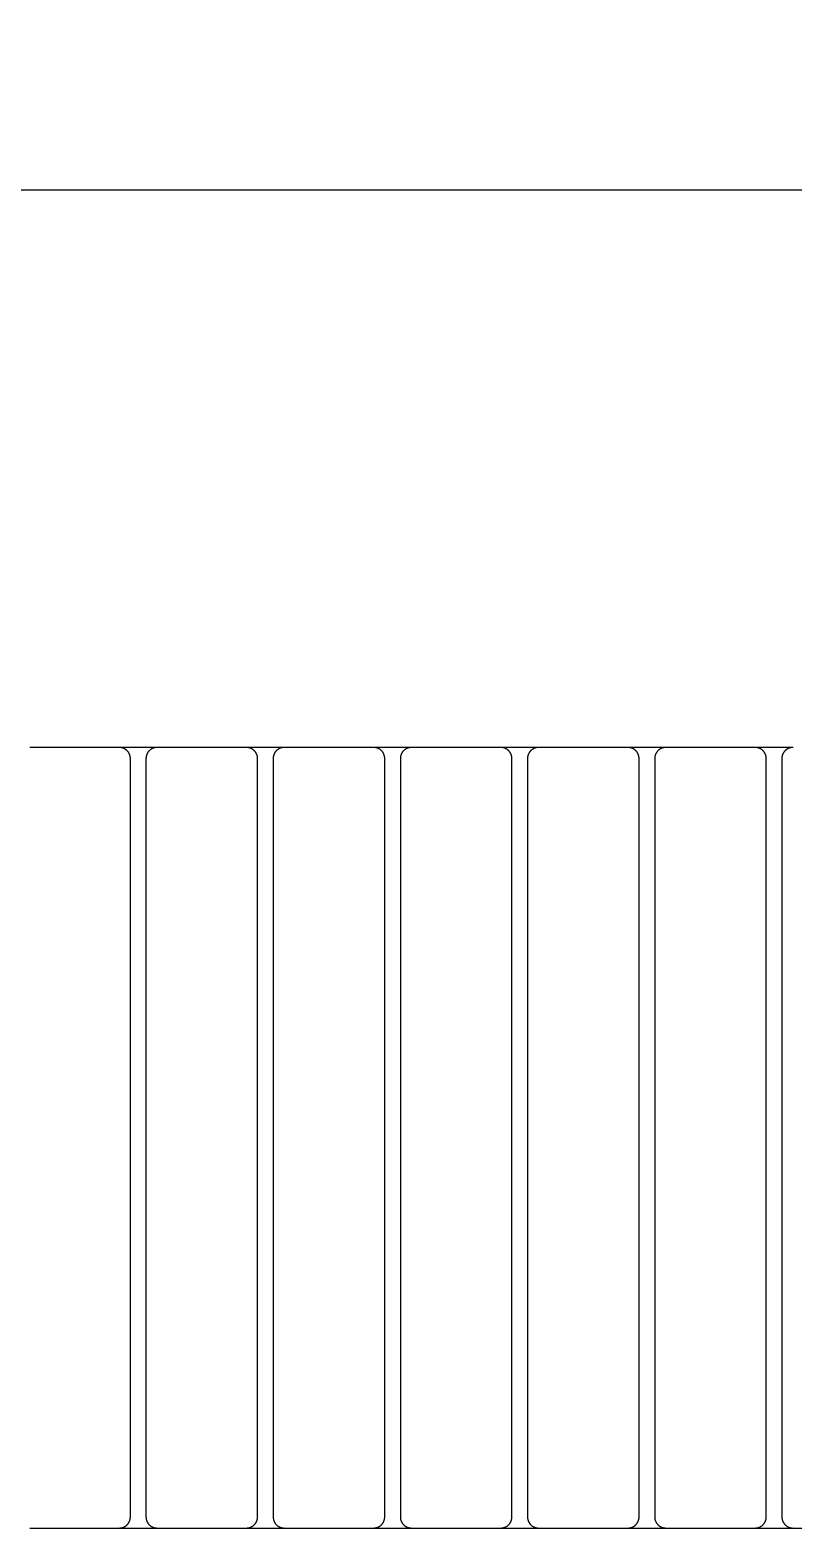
# Model space of a CAD drawing. Header units: millimetres. Extents: x -58335 to 291665, y -66693 to 213307.
# Drawn here: x 155687 to 156029, y -15502 to -14830 of the extents above; entities that cross this region are included whole.
import ezdxf

# ---------------------------------------------------------------- set-up
doc = ezdxf.new("R2010")
doc.units = ezdxf.units.MM
doc.header["$LTSCALE"] = 1000
for name, color, linetype in [('X-SITE$0$-MY-녹지', 254, 'Continuous'), ('X-SITE$0$-MY-보조선', 253, 'Continuous'), ('X-SITE$0$-MY-시설선', 254, 'Continuous'), ('X-SITE$0$-MY-시설선 wood', 254, 'Continuous'), ('X-SITE$0$-MY-포장Hatch', 254, 'Continuous')]:
    doc.layers.add(name, color=color, linetype=linetype)
pattern_1 = [(0, (-29382.5, 14650.24), (317.5, 317.5), [158.75, -476.25]), (90, (-29303.13, 14570.87), (-317.5, 317.5), [158.75, -476.25])]
pattern_2 = [(0, (-13126707.96, 453992), (0, 609.6), []), (90, (-13126707.96, 453992), (-609.6, 609.6), [609.6, -609.6])]

# ---------------------------------------------------------------- blocks, each defined once
blk = doc.blocks.new('X-SITE$0$GPSP-100')
at = {"layer": 'X-SITE$0$-MY-시설선'}
for points in [[(-2667.22, 0), (-2683.78, 0)], [(-2610.22, 0), (-2626.78, 0)], [(-2553.22, 0), (-2569.78, 0)], [(-2496.22, 0), (-2512.78, 0)], [(-2439.22, 0), (-2455.78, 0)], [(-2382.22, 0), (-2398.78, 0)], [(-2683.78, -350), (-2667.22, -350)], [(-2626.78, -350), (-2610.22, -350)], [(-2569.78, -350), (-2553.22, -350)], [(-2512.78, -350), (-2496.22, -350)], [(-2455.78, -350), (-2439.22, -350)], [(-2398.78, -350), (-2382.22, -350)]]:
    blk.add_lwpolyline(points, dxfattribs=at)
at = {"layer": 'X-SITE$0$-MY-시설선 wood'}
for points in [[(-2684, 0), (-2724, 0)], [(-2679, -5), (-2679, -4.89), (-2679, -4.78), (-2679.01, -4.66), (-2679.02, -4.55), (-2679.03, -4.44), (-2679.05, -4.32), (-2679.06, -4.21), (-2679.08, -4.09), (-2679.11, -3.97), (-2679.13, -3.86), (-2679.16, -3.74), (-2679.19, -3.62), (-2679.23, -3.51), (-2679.27, -3.39), (-2679.31, -3.28), (-2679.35, -3.16), (-2679.4, -3.04), (-2679.45, -2.93), (-2679.5, -2.82), (-2679.56, -2.7), (-2679.62, -2.59), (-2679.68, -2.48), (-2679.75, -2.37), (-2679.82, -2.26), (-2679.89, -2.16), (-2679.96, -2.05), (-2680.04, -1.95), (-2680.12, -1.85), (-2680.2, -1.75), (-2680.29, -1.65), (-2680.37, -1.56), (-2680.46, -1.46), (-2680.56, -1.37), (-2680.65, -1.29), (-2680.75, -1.2), (-2680.85, -1.12), (-2680.95, -1.04), (-2681.05, -0.96), (-2681.16, -0.89), (-2681.26, -0.82), (-2681.37, -0.75), (-2681.48, -0.68), (-2681.59, -0.62), (-2681.7, -0.56), (-2681.82, -0.5), (-2681.93, -0.45), (-2682.04, -0.4), (-2682.16, -0.35), (-2682.28, -0.31), (-2682.39, -0.27), (-2682.51, -0.23), (-2682.62, -0.19), (-2682.74, -0.16), (-2682.86, -0.13), (-2682.97, -0.11), (-2683.09, -0.08), (-2683.21, -0.06), (-2683.32, -0.05), (-2683.44, -0.03), (-2683.55, -0.02), (-2683.66, -0.01), (-2683.78, 0), (-2683.89, 0), (-2684, 0)], [(-2667, 0), (-2667.11, 0), (-2667.22, 0), (-2667.34, -0.01), (-2667.45, -0.02), (-2667.56, -0.03), (-2667.68, -0.05), (-2667.79, -0.06), (-2667.91, -0.08), (-2668.03, -0.11), (-2668.14, -0.13), (-2668.26, -0.16), (-2668.38, -0.19), (-2668.49, -0.23), (-2668.61, -0.27), (-2668.72, -0.31), (-2668.84, -0.35), (-2668.96, -0.4), (-2669.07, -0.45), (-2669.18, -0.5), (-2669.3, -0.56), (-2669.41, -0.62), (-2669.52, -0.68), (-2669.63, -0.75), (-2669.74, -0.82), (-2669.84, -0.89), (-2669.95, -0.96), (-2670.05, -1.04), (-2670.15, -1.12), (-2670.25, -1.2), (-2670.35, -1.29), (-2670.44, -1.37), (-2670.54, -1.46), (-2670.63, -1.56), (-2670.71, -1.65), (-2670.8, -1.75), (-2670.88, -1.85), (-2670.96, -1.95), (-2671.04, -2.05), (-2671.11, -2.16), (-2671.18, -2.26), (-2671.25, -2.37), (-2671.32, -2.48), (-2671.38, -2.59), (-2671.44, -2.7), (-2671.5, -2.82), (-2671.55, -2.93), (-2671.6, -3.04), (-2671.65, -3.16), (-2671.69, -3.28), (-2671.73, -3.39), (-2671.77, -3.51), (-2671.81, -3.62), (-2671.84, -3.74), (-2671.87, -3.86), (-2671.89, -3.97), (-2671.92, -4.09), (-2671.94, -4.21), (-2671.95, -4.32), (-2671.97, -4.44), (-2671.98, -4.55), (-2671.99, -4.66), (-2672, -4.78), (-2672, -4.89), (-2672, -5)], [(-2627, 0), (-2667, 0)], [(-2622, -5), (-2622, -4.89), (-2622, -4.78), (-2622.01, -4.66), (-2622.02, -4.55), (-2622.03, -4.44), (-2622.05, -4.32), (-2622.06, -4.21), (-2622.08, -4.09), (-2622.11, -3.97), (-2622.13, -3.86), (-2622.16, -3.74), (-2622.19, -3.62), (-2622.23, -3.51), (-2622.27, -3.39), (-2622.31, -3.28), (-2622.35, -3.16), (-2622.4, -3.04), (-2622.45, -2.93), (-2622.5, -2.82), (-2622.56, -2.7), (-2622.62, -2.59), (-2622.68, -2.48), (-2622.75, -2.37), (-2622.82, -2.26), (-2622.89, -2.16), (-2622.96, -2.05), (-2623.04, -1.95), (-2623.12, -1.85), (-2623.2, -1.75), (-2623.29, -1.65), (-2623.37, -1.56), (-2623.46, -1.46), (-2623.56, -1.37), (-2623.65, -1.29), (-2623.75, -1.2), (-2623.85, -1.12), (-2623.95, -1.04), (-2624.05, -0.96), (-2624.16, -0.89), (-2624.26, -0.82), (-2624.37, -0.75), (-2624.48, -0.68), (-2624.59, -0.62), (-2624.7, -0.56), (-2624.82, -0.5), (-2624.93, -0.45), (-2625.04, -0.4), (-2625.16, -0.35), (-2625.28, -0.31), (-2625.39, -0.27), (-2625.51, -0.23), (-2625.62, -0.19), (-2625.74, -0.16), (-2625.86, -0.13), (-2625.97, -0.11), (-2626.09, -0.08), (-2626.21, -0.06), (-2626.32, -0.05), (-2626.44, -0.03), (-2626.55, -0.02), (-2626.66, -0.01), (-2626.78, 0), (-2626.89, 0), (-2627, 0)], [(-2610, 0), (-2610.11, 0), (-2610.22, 0), (-2610.34, -0.01), (-2610.45, -0.02), (-2610.56, -0.03), (-2610.68, -0.05), (-2610.79, -0.06), (-2610.91, -0.08), (-2611.03, -0.11), (-2611.14, -0.13), (-2611.26, -0.16), (-2611.38, -0.19), (-2611.49, -0.23), (-2611.61, -0.27), (-2611.72, -0.31), (-2611.84, -0.35), (-2611.96, -0.4), (-2612.07, -0.45), (-2612.18, -0.5), (-2612.3, -0.56), (-2612.41, -0.62), (-2612.52, -0.68), (-2612.63, -0.75), (-2612.74, -0.82), (-2612.84, -0.89), (-2612.95, -0.96), (-2613.05, -1.04), (-2613.15, -1.12), (-2613.25, -1.2), (-2613.35, -1.29), (-2613.44, -1.37), (-2613.54, -1.46), (-2613.63, -1.56), (-2613.71, -1.65), (-2613.8, -1.75), (-2613.88, -1.85), (-2613.96, -1.95), (-2614.04, -2.05), (-2614.11, -2.16), (-2614.18, -2.26), (-2614.25, -2.37), (-2614.32, -2.48), (-2614.38, -2.59), (-2614.44, -2.7), (-2614.5, -2.82), (-2614.55, -2.93), (-2614.6, -3.04), (-2614.65, -3.16), (-2614.69, -3.28), (-2614.73, -3.39), (-2614.77, -3.51), (-2614.81, -3.62), (-2614.84, -3.74), (-2614.87, -3.86), (-2614.89, -3.97), (-2614.92, -4.09), (-2614.94, -4.21), (-2614.95, -4.32), (-2614.97, -4.44), (-2614.98, -4.55), (-2614.99, -4.66), (-2615, -4.78), (-2615, -4.89), (-2615, -5)], [(-2570, 0), (-2610, 0)], [(-2565, -5), (-2565, -4.89), (-2565, -4.78), (-2565.01, -4.66), (-2565.02, -4.55), (-2565.03, -4.44), (-2565.05, -4.32), (-2565.06, -4.21), (-2565.08, -4.09), (-2565.11, -3.97), (-2565.13, -3.86), (-2565.16, -3.74), (-2565.19, -3.62), (-2565.23, -3.51), (-2565.27, -3.39), (-2565.31, -3.28), (-2565.35, -3.16), (-2565.4, -3.04), (-2565.45, -2.93), (-2565.5, -2.82), (-2565.56, -2.7), (-2565.62, -2.59), (-2565.68, -2.48), (-2565.75, -2.37), (-2565.82, -2.26), (-2565.89, -2.16), (-2565.96, -2.05), (-2566.04, -1.95), (-2566.12, -1.85), (-2566.2, -1.75), (-2566.29, -1.65), (-2566.37, -1.56), (-2566.46, -1.46), (-2566.56, -1.37), (-2566.65, -1.29), (-2566.75, -1.2), (-2566.85, -1.12), (-2566.95, -1.04), (-2567.05, -0.96), (-2567.16, -0.89), (-2567.26, -0.82), (-2567.37, -0.75), (-2567.48, -0.68), (-2567.59, -0.62), (-2567.7, -0.56), (-2567.82, -0.5), (-2567.93, -0.45), (-2568.04, -0.4), (-2568.16, -0.35), (-2568.28, -0.31), (-2568.39, -0.27), (-2568.51, -0.23), (-2568.62, -0.19), (-2568.74, -0.16), (-2568.86, -0.13), (-2568.97, -0.11), (-2569.09, -0.08), (-2569.21, -0.06), (-2569.32, -0.05), (-2569.44, -0.03), (-2569.55, -0.02), (-2569.66, -0.01), (-2569.78, 0), (-2569.89, 0), (-2570, 0)], [(-2553, 0), (-2553.11, 0), (-2553.22, 0), (-2553.34, -0.01), (-2553.45, -0.02), (-2553.56, -0.03), (-2553.68, -0.05), (-2553.79, -0.06), (-2553.91, -0.08), (-2554.03, -0.11), (-2554.14, -0.13), (-2554.26, -0.16), (-2554.38, -0.19), (-2554.49, -0.23), (-2554.61, -0.27), (-2554.72, -0.31), (-2554.84, -0.35), (-2554.96, -0.4), (-2555.07, -0.45), (-2555.18, -0.5), (-2555.3, -0.56), (-2555.41, -0.62), (-2555.52, -0.68), (-2555.63, -0.75), (-2555.74, -0.82), (-2555.84, -0.89), (-2555.95, -0.96), (-2556.05, -1.04), (-2556.15, -1.12), (-2556.25, -1.2), (-2556.35, -1.29), (-2556.44, -1.37), (-2556.54, -1.46), (-2556.63, -1.56), (-2556.71, -1.65), (-2556.8, -1.75), (-2556.88, -1.85), (-2556.96, -1.95), (-2557.04, -2.05), (-2557.11, -2.16), (-2557.18, -2.26), (-2557.25, -2.37), (-2557.32, -2.48), (-2557.38, -2.59), (-2557.44, -2.7), (-2557.5, -2.82), (-2557.55, -2.93), (-2557.6, -3.04), (-2557.65, -3.16), (-2557.69, -3.28), (-2557.73, -3.39), (-2557.77, -3.51), (-2557.81, -3.62), (-2557.84, -3.74), (-2557.87, -3.86), (-2557.89, -3.97), (-2557.92, -4.09), (-2557.94, -4.21), (-2557.95, -4.32), (-2557.97, -4.44), (-2557.98, -4.55), (-2557.99, -4.66), (-2558, -4.78), (-2558, -4.89), (-2558, -5)], [(-2513, 0), (-2553, 0)], [(-2508, -5), (-2508, -4.89), (-2508, -4.78), (-2508.01, -4.66), (-2508.02, -4.55), (-2508.03, -4.44), (-2508.05, -4.32), (-2508.06, -4.21), (-2508.08, -4.09), (-2508.11, -3.97), (-2508.13, -3.86), (-2508.16, -3.74), (-2508.19, -3.62), (-2508.23, -3.51), (-2508.27, -3.39), (-2508.31, -3.28), (-2508.35, -3.16), (-2508.4, -3.04), (-2508.45, -2.93), (-2508.5, -2.82), (-2508.56, -2.7), (-2508.62, -2.59), (-2508.68, -2.48), (-2508.75, -2.37), (-2508.82, -2.26), (-2508.89, -2.16), (-2508.96, -2.05), (-2509.04, -1.95), (-2509.12, -1.85), (-2509.2, -1.75), (-2509.29, -1.65), (-2509.37, -1.56), (-2509.46, -1.46), (-2509.56, -1.37), (-2509.65, -1.29), (-2509.75, -1.2), (-2509.85, -1.12), (-2509.95, -1.04), (-2510.05, -0.96), (-2510.16, -0.89), (-2510.26, -0.82), (-2510.37, -0.75), (-2510.48, -0.68), (-2510.59, -0.62), (-2510.7, -0.56), (-2510.82, -0.5), (-2510.93, -0.45), (-2511.04, -0.4), (-2511.16, -0.35), (-2511.28, -0.31), (-2511.39, -0.27), (-2511.51, -0.23), (-2511.62, -0.19), (-2511.74, -0.16), (-2511.86, -0.13), (-2511.97, -0.11), (-2512.09, -0.08), (-2512.21, -0.06), (-2512.32, -0.05), (-2512.44, -0.03), (-2512.55, -0.02), (-2512.66, -0.01), (-2512.78, 0), (-2512.89, 0), (-2513, 0)], [(-2496, 0), (-2496.11, 0), (-2496.22, 0), (-2496.34, -0.01), (-2496.45, -0.02), (-2496.56, -0.03), (-2496.68, -0.05), (-2496.79, -0.06), (-2496.91, -0.08), (-2497.03, -0.11), (-2497.14, -0.13), (-2497.26, -0.16), (-2497.38, -0.19), (-2497.49, -0.23), (-2497.61, -0.27), (-2497.72, -0.31), (-2497.84, -0.35), (-2497.96, -0.4), (-2498.07, -0.45), (-2498.18, -0.5), (-2498.3, -0.56), (-2498.41, -0.62), (-2498.52, -0.68), (-2498.63, -0.75), (-2498.74, -0.82), (-2498.84, -0.89), (-2498.95, -0.96), (-2499.05, -1.04), (-2499.15, -1.12), (-2499.25, -1.2), (-2499.35, -1.29), (-2499.44, -1.37), (-2499.54, -1.46), (-2499.63, -1.56), (-2499.71, -1.65), (-2499.8, -1.75), (-2499.88, -1.85), (-2499.96, -1.95), (-2500.04, -2.05), (-2500.11, -2.16), (-2500.18, -2.26), (-2500.25, -2.37), (-2500.32, -2.48), (-2500.38, -2.59), (-2500.44, -2.7), (-2500.5, -2.82), (-2500.55, -2.93), (-2500.6, -3.04), (-2500.65, -3.16), (-2500.69, -3.28), (-2500.73, -3.39), (-2500.77, -3.51), (-2500.81, -3.62), (-2500.84, -3.74), (-2500.87, -3.86), (-2500.89, -3.97), (-2500.92, -4.09), (-2500.94, -4.21), (-2500.95, -4.32), (-2500.97, -4.44), (-2500.98, -4.55), (-2500.99, -4.66), (-2501, -4.78), (-2501, -4.89), (-2501, -5)], [(-2456, 0), (-2496, 0)], [(-2451, -5), (-2451, -4.89), (-2451, -4.78), (-2451.01, -4.66), (-2451.02, -4.55), (-2451.03, -4.44), (-2451.05, -4.32), (-2451.06, -4.21), (-2451.08, -4.09), (-2451.11, -3.97), (-2451.13, -3.86), (-2451.16, -3.74), (-2451.19, -3.62), (-2451.23, -3.51), (-2451.27, -3.39), (-2451.31, -3.28), (-2451.35, -3.16), (-2451.4, -3.04), (-2451.45, -2.93), (-2451.5, -2.82), (-2451.56, -2.7), (-2451.62, -2.59), (-2451.68, -2.48), (-2451.75, -2.37), (-2451.82, -2.26), (-2451.89, -2.16), (-2451.96, -2.05), (-2452.04, -1.95), (-2452.12, -1.85), (-2452.2, -1.75), (-2452.29, -1.65), (-2452.37, -1.56), (-2452.46, -1.46), (-2452.56, -1.37), (-2452.65, -1.29), (-2452.75, -1.2), (-2452.85, -1.12), (-2452.95, -1.04), (-2453.05, -0.96), (-2453.16, -0.89), (-2453.26, -0.82), (-2453.37, -0.75), (-2453.48, -0.68), (-2453.59, -0.62), (-2453.7, -0.56), (-2453.82, -0.5), (-2453.93, -0.45), (-2454.04, -0.4), (-2454.16, -0.35), (-2454.28, -0.31), (-2454.39, -0.27), (-2454.51, -0.23), (-2454.62, -0.19), (-2454.74, -0.16), (-2454.86, -0.13), (-2454.97, -0.11), (-2455.09, -0.08), (-2455.21, -0.06), (-2455.32, -0.05), (-2455.44, -0.03), (-2455.55, -0.02), (-2455.66, -0.01), (-2455.78, 0), (-2455.89, 0), (-2456, 0)], [(-2439, 0), (-2439.11, 0), (-2439.22, 0), (-2439.34, -0.01), (-2439.45, -0.02), (-2439.56, -0.03), (-2439.68, -0.05), (-2439.79, -0.06), (-2439.91, -0.08), (-2440.03, -0.11), (-2440.14, -0.13), (-2440.26, -0.16), (-2440.38, -0.19), (-2440.49, -0.23), (-2440.61, -0.27), (-2440.72, -0.31), (-2440.84, -0.35), (-2440.96, -0.4), (-2441.07, -0.45), (-2441.18, -0.5), (-2441.3, -0.56), (-2441.41, -0.62), (-2441.52, -0.68), (-2441.63, -0.75), (-2441.74, -0.82), (-2441.84, -0.89), (-2441.95, -0.96), (-2442.05, -1.04), (-2442.15, -1.12), (-2442.25, -1.2), (-2442.35, -1.29), (-2442.44, -1.37), (-2442.54, -1.46), (-2442.63, -1.56), (-2442.71, -1.65), (-2442.8, -1.75), (-2442.88, -1.85), (-2442.96, -1.95), (-2443.04, -2.05), (-2443.11, -2.16), (-2443.18, -2.26), (-2443.25, -2.37), (-2443.32, -2.48), (-2443.38, -2.59), (-2443.44, -2.7), (-2443.5, -2.82), (-2443.55, -2.93), (-2443.6, -3.04), (-2443.65, -3.16), (-2443.69, -3.28), (-2443.73, -3.39), (-2443.77, -3.51), (-2443.81, -3.62), (-2443.84, -3.74), (-2443.87, -3.86), (-2443.89, -3.97), (-2443.92, -4.09), (-2443.94, -4.21), (-2443.95, -4.32), (-2443.97, -4.44), (-2443.98, -4.55), (-2443.99, -4.66), (-2444, -4.78), (-2444, -4.89), (-2444, -5)], [(-2399, 0), (-2439, 0)], [(-2394, -5), (-2394, -4.89), (-2394, -4.78), (-2394.01, -4.66), (-2394.02, -4.55), (-2394.03, -4.44), (-2394.05, -4.32), (-2394.06, -4.21), (-2394.08, -4.09), (-2394.11, -3.97), (-2394.13, -3.86), (-2394.16, -3.74), (-2394.19, -3.62), (-2394.23, -3.51), (-2394.27, -3.39), (-2394.31, -3.28), (-2394.35, -3.16), (-2394.4, -3.04), (-2394.45, -2.93), (-2394.5, -2.82), (-2394.56, -2.7), (-2394.62, -2.59), (-2394.68, -2.48), (-2394.75, -2.37), (-2394.82, -2.26), (-2394.89, -2.16), (-2394.96, -2.05), (-2395.04, -1.95), (-2395.12, -1.85), (-2395.2, -1.75), (-2395.29, -1.65), (-2395.37, -1.56), (-2395.46, -1.46), (-2395.56, -1.37), (-2395.65, -1.29), (-2395.75, -1.2), (-2395.85, -1.12), (-2395.95, -1.04), (-2396.05, -0.96), (-2396.16, -0.89), (-2396.26, -0.82), (-2396.37, -0.75), (-2396.48, -0.68), (-2396.59, -0.62), (-2396.7, -0.56), (-2396.82, -0.5), (-2396.93, -0.45), (-2397.04, -0.4), (-2397.16, -0.35), (-2397.28, -0.31), (-2397.39, -0.27), (-2397.51, -0.23), (-2397.62, -0.19), (-2397.74, -0.16), (-2397.86, -0.13), (-2397.97, -0.11), (-2398.09, -0.08), (-2398.21, -0.06), (-2398.32, -0.05), (-2398.44, -0.03), (-2398.55, -0.02), (-2398.66, -0.01), (-2398.78, 0), (-2398.89, 0), (-2399, 0)], [(-2382, 0), (-2382.11, 0), (-2382.22, 0), (-2382.34, -0.01), (-2382.45, -0.02), (-2382.56, -0.03), (-2382.68, -0.05), (-2382.79, -0.06), (-2382.91, -0.08), (-2383.03, -0.11), (-2383.14, -0.13), (-2383.26, -0.16), (-2383.38, -0.19), (-2383.49, -0.23), (-2383.61, -0.27), (-2383.72, -0.31), (-2383.84, -0.35), (-2383.96, -0.4), (-2384.07, -0.45), (-2384.18, -0.5), (-2384.3, -0.56), (-2384.41, -0.62), (-2384.52, -0.68), (-2384.63, -0.75), (-2384.74, -0.82), (-2384.84, -0.89), (-2384.95, -0.96), (-2385.05, -1.04), (-2385.15, -1.12), (-2385.25, -1.2), (-2385.35, -1.29), (-2385.44, -1.37), (-2385.54, -1.46), (-2385.63, -1.56), (-2385.71, -1.65), (-2385.8, -1.75), (-2385.88, -1.85), (-2385.96, -1.95), (-2386.04, -2.05), (-2386.11, -2.16), (-2386.18, -2.26), (-2386.25, -2.37), (-2386.32, -2.48), (-2386.38, -2.59), (-2386.44, -2.7), (-2386.5, -2.82), (-2386.55, -2.93), (-2386.6, -3.04), (-2386.65, -3.16), (-2386.69, -3.28), (-2386.73, -3.39), (-2386.77, -3.51), (-2386.81, -3.62), (-2386.84, -3.74), (-2386.87, -3.86), (-2386.89, -3.97), (-2386.92, -4.09), (-2386.94, -4.21), (-2386.95, -4.32), (-2386.97, -4.44), (-2386.98, -4.55), (-2386.99, -4.66), (-2387, -4.78), (-2387, -4.89), (-2387, -5)], [(-2679, -345), (-2679, -5)], [(-2672, -5), (-2672, -345)], [(-2622, -345), (-2622, -5)], [(-2615, -5), (-2615, -345)], [(-2565, -345), (-2565, -5)], [(-2558, -5), (-2558, -345)], [(-2508, -345), (-2508, -5)], [(-2501, -5), (-2501, -345)], [(-2451, -345), (-2451, -5)], [(-2444, -5), (-2444, -345)], [(-2394, -345), (-2394, -5)], [(-2387, -5), (-2387, -345)], [(-2684, -350), (-2683.89, -350), (-2683.78, -350), (-2683.66, -349.99), (-2683.55, -349.98), (-2683.44, -349.97), (-2683.32, -349.95), (-2683.21, -349.94), (-2683.09, -349.92), (-2682.97, -349.89), (-2682.86, -349.87), (-2682.74, -349.84), (-2682.62, -349.81), (-2682.51, -349.77), (-2682.39, -349.73), (-2682.28, -349.69), (-2682.16, -349.65), (-2682.04, -349.6), (-2681.93, -349.55), (-2681.82, -349.5), (-2681.7, -349.44), (-2681.59, -349.38), (-2681.48, -349.32), (-2681.37, -349.25), (-2681.26, -349.18), (-2681.16, -349.11), (-2681.05, -349.04), (-2680.95, -348.96), (-2680.85, -348.88), (-2680.75, -348.8), (-2680.65, -348.71), (-2680.56, -348.63), (-2680.46, -348.54), (-2680.37, -348.44), (-2680.29, -348.35), (-2680.2, -348.25), (-2680.12, -348.15), (-2680.04, -348.05), (-2679.96, -347.95), (-2679.89, -347.84), (-2679.82, -347.74), (-2679.75, -347.63), (-2679.68, -347.52), (-2679.62, -347.41), (-2679.56, -347.3), (-2679.5, -347.18), (-2679.45, -347.07), (-2679.4, -346.96), (-2679.35, -346.84), (-2679.31, -346.72), (-2679.27, -346.61), (-2679.23, -346.49), (-2679.19, -346.38), (-2679.16, -346.26), (-2679.13, -346.14), (-2679.11, -346.03), (-2679.08, -345.91), (-2679.06, -345.79), (-2679.05, -345.68), (-2679.03, -345.56), (-2679.02, -345.45), (-2679.01, -345.34), (-2679, -345.22), (-2679, -345.11), (-2679, -345)], [(-2672, -345), (-2672, -345.11), (-2672, -345.22), (-2671.99, -345.34), (-2671.98, -345.45), (-2671.97, -345.56), (-2671.95, -345.68), (-2671.94, -345.79), (-2671.92, -345.91), (-2671.89, -346.03), (-2671.87, -346.14), (-2671.84, -346.26), (-2671.81, -346.38), (-2671.77, -346.49), (-2671.73, -346.61), (-2671.69, -346.72), (-2671.65, -346.84), (-2671.6, -346.96), (-2671.55, -347.07), (-2671.5, -347.18), (-2671.44, -347.3), (-2671.38, -347.41), (-2671.32, -347.52), (-2671.25, -347.63), (-2671.18, -347.74), (-2671.11, -347.84), (-2671.04, -347.95), (-2670.96, -348.05), (-2670.88, -348.15), (-2670.8, -348.25), (-2670.71, -348.35), (-2670.63, -348.44), (-2670.54, -348.54), (-2670.44, -348.63), (-2670.35, -348.71), (-2670.25, -348.8), (-2670.15, -348.88), (-2670.05, -348.96), (-2669.95, -349.04), (-2669.84, -349.11), (-2669.74, -349.18), (-2669.63, -349.25), (-2669.52, -349.32), (-2669.41, -349.38), (-2669.3, -349.44), (-2669.18, -349.5), (-2669.07, -349.55), (-2668.96, -349.6), (-2668.84, -349.65), (-2668.72, -349.69), (-2668.61, -349.73), (-2668.49, -349.77), (-2668.38, -349.81), (-2668.26, -349.84), (-2668.14, -349.87), (-2668.03, -349.89), (-2667.91, -349.92), (-2667.79, -349.94), (-2667.68, -349.95), (-2667.56, -349.97), (-2667.45, -349.98), (-2667.34, -349.99), (-2667.22, -350), (-2667.11, -350), (-2667, -350)], [(-2627, -350), (-2626.89, -350), (-2626.78, -350), (-2626.66, -349.99), (-2626.55, -349.98), (-2626.44, -349.97), (-2626.32, -349.95), (-2626.21, -349.94), (-2626.09, -349.92), (-2625.97, -349.89), (-2625.86, -349.87), (-2625.74, -349.84), (-2625.62, -349.81), (-2625.51, -349.77), (-2625.39, -349.73), (-2625.28, -349.69), (-2625.16, -349.65), (-2625.04, -349.6), (-2624.93, -349.55), (-2624.82, -349.5), (-2624.7, -349.44), (-2624.59, -349.38), (-2624.48, -349.32), (-2624.37, -349.25), (-2624.26, -349.18), (-2624.16, -349.11), (-2624.05, -349.04), (-2623.95, -348.96), (-2623.85, -348.88), (-2623.75, -348.8), (-2623.65, -348.71), (-2623.56, -348.63), (-2623.46, -348.54), (-2623.37, -348.44), (-2623.29, -348.35), (-2623.2, -348.25), (-2623.12, -348.15), (-2623.04, -348.05), (-2622.96, -347.95), (-2622.89, -347.84), (-2622.82, -347.74), (-2622.75, -347.63), (-2622.68, -347.52), (-2622.62, -347.41), (-2622.56, -347.3), (-2622.5, -347.18), (-2622.45, -347.07), (-2622.4, -346.96), (-2622.35, -346.84), (-2622.31, -346.72), (-2622.27, -346.61), (-2622.23, -346.49), (-2622.19, -346.38), (-2622.16, -346.26), (-2622.13, -346.14), (-2622.11, -346.03), (-2622.08, -345.91), (-2622.06, -345.79), (-2622.05, -345.68), (-2622.03, -345.56), (-2622.02, -345.45), (-2622.01, -345.34), (-2622, -345.22), (-2622, -345.11), (-2622, -345)], [(-2615, -345), (-2615, -345.11), (-2615, -345.22), (-2614.99, -345.34), (-2614.98, -345.45), (-2614.97, -345.56), (-2614.95, -345.68), (-2614.94, -345.79), (-2614.92, -345.91), (-2614.89, -346.03), (-2614.87, -346.14), (-2614.84, -346.26), (-2614.81, -346.38), (-2614.77, -346.49), (-2614.73, -346.61), (-2614.69, -346.72), (-2614.65, -346.84), (-2614.6, -346.96), (-2614.55, -347.07), (-2614.5, -347.18), (-2614.44, -347.3), (-2614.38, -347.41), (-2614.32, -347.52), (-2614.25, -347.63), (-2614.18, -347.74), (-2614.11, -347.84), (-2614.04, -347.95), (-2613.96, -348.05), (-2613.88, -348.15), (-2613.8, -348.25), (-2613.71, -348.35), (-2613.63, -348.44), (-2613.54, -348.54), (-2613.44, -348.63), (-2613.35, -348.71), (-2613.25, -348.8), (-2613.15, -348.88), (-2613.05, -348.96), (-2612.95, -349.04), (-2612.84, -349.11), (-2612.74, -349.18), (-2612.63, -349.25), (-2612.52, -349.32), (-2612.41, -349.38), (-2612.3, -349.44), (-2612.18, -349.5), (-2612.07, -349.55), (-2611.96, -349.6), (-2611.84, -349.65), (-2611.72, -349.69), (-2611.61, -349.73), (-2611.49, -349.77), (-2611.38, -349.81), (-2611.26, -349.84), (-2611.14, -349.87), (-2611.03, -349.89), (-2610.91, -349.92), (-2610.79, -349.94), (-2610.68, -349.95), (-2610.56, -349.97), (-2610.45, -349.98), (-2610.34, -349.99), (-2610.22, -350), (-2610.11, -350), (-2610, -350)], [(-2570, -350), (-2569.89, -350), (-2569.78, -350), (-2569.66, -349.99), (-2569.55, -349.98), (-2569.44, -349.97), (-2569.32, -349.95), (-2569.21, -349.94), (-2569.09, -349.92), (-2568.97, -349.89), (-2568.86, -349.87), (-2568.74, -349.84), (-2568.62, -349.81), (-2568.51, -349.77), (-2568.39, -349.73), (-2568.28, -349.69), (-2568.16, -349.65), (-2568.04, -349.6), (-2567.93, -349.55), (-2567.82, -349.5), (-2567.7, -349.44), (-2567.59, -349.38), (-2567.48, -349.32), (-2567.37, -349.25), (-2567.26, -349.18), (-2567.16, -349.11), (-2567.05, -349.04), (-2566.95, -348.96), (-2566.85, -348.88), (-2566.75, -348.8), (-2566.65, -348.71), (-2566.56, -348.63), (-2566.46, -348.54), (-2566.37, -348.44), (-2566.29, -348.35), (-2566.2, -348.25), (-2566.12, -348.15), (-2566.04, -348.05), (-2565.96, -347.95), (-2565.89, -347.84), (-2565.82, -347.74), (-2565.75, -347.63), (-2565.68, -347.52), (-2565.62, -347.41), (-2565.56, -347.3), (-2565.5, -347.18), (-2565.45, -347.07), (-2565.4, -346.96), (-2565.35, -346.84), (-2565.31, -346.72), (-2565.27, -346.61), (-2565.23, -346.49), (-2565.19, -346.38), (-2565.16, -346.26), (-2565.13, -346.14), (-2565.11, -346.03), (-2565.08, -345.91), (-2565.06, -345.79), (-2565.05, -345.68), (-2565.03, -345.56), (-2565.02, -345.45), (-2565.01, -345.34), (-2565, -345.22), (-2565, -345.11), (-2565, -345)], [(-2558, -345), (-2558, -345.11), (-2558, -345.22), (-2557.99, -345.34), (-2557.98, -345.45), (-2557.97, -345.56), (-2557.95, -345.68), (-2557.94, -345.79), (-2557.92, -345.91), (-2557.89, -346.03), (-2557.87, -346.14), (-2557.84, -346.26), (-2557.81, -346.38), (-2557.77, -346.49), (-2557.73, -346.61), (-2557.69, -346.72), (-2557.65, -346.84), (-2557.6, -346.96), (-2557.55, -347.07), (-2557.5, -347.18), (-2557.44, -347.3), (-2557.38, -347.41), (-2557.32, -347.52), (-2557.25, -347.63), (-2557.18, -347.74), (-2557.11, -347.84), (-2557.04, -347.95), (-2556.96, -348.05), (-2556.88, -348.15), (-2556.8, -348.25), (-2556.71, -348.35), (-2556.63, -348.44), (-2556.54, -348.54), (-2556.44, -348.63), (-2556.35, -348.71), (-2556.25, -348.8), (-2556.15, -348.88), (-2556.05, -348.96), (-2555.95, -349.04), (-2555.84, -349.11), (-2555.74, -349.18), (-2555.63, -349.25), (-2555.52, -349.32), (-2555.41, -349.38), (-2555.3, -349.44), (-2555.18, -349.5), (-2555.07, -349.55), (-2554.96, -349.6), (-2554.84, -349.65), (-2554.72, -349.69), (-2554.61, -349.73), (-2554.49, -349.77), (-2554.38, -349.81), (-2554.26, -349.84), (-2554.14, -349.87), (-2554.03, -349.89), (-2553.91, -349.92), (-2553.79, -349.94), (-2553.68, -349.95), (-2553.56, -349.97), (-2553.45, -349.98), (-2553.34, -349.99), (-2553.22, -350), (-2553.11, -350), (-2553, -350)], [(-2513, -350), (-2512.89, -350), (-2512.78, -350), (-2512.66, -349.99), (-2512.55, -349.98), (-2512.44, -349.97), (-2512.32, -349.95), (-2512.21, -349.94), (-2512.09, -349.92), (-2511.97, -349.89), (-2511.86, -349.87), (-2511.74, -349.84), (-2511.62, -349.81), (-2511.51, -349.77), (-2511.39, -349.73), (-2511.28, -349.69), (-2511.16, -349.65), (-2511.04, -349.6), (-2510.93, -349.55), (-2510.82, -349.5), (-2510.7, -349.44), (-2510.59, -349.38), (-2510.48, -349.32), (-2510.37, -349.25), (-2510.26, -349.18), (-2510.16, -349.11), (-2510.05, -349.04), (-2509.95, -348.96), (-2509.85, -348.88), (-2509.75, -348.8), (-2509.65, -348.71), (-2509.56, -348.63), (-2509.46, -348.54), (-2509.37, -348.44), (-2509.29, -348.35), (-2509.2, -348.25), (-2509.12, -348.15), (-2509.04, -348.05), (-2508.96, -347.95), (-2508.89, -347.84), (-2508.82, -347.74), (-2508.75, -347.63), (-2508.68, -347.52), (-2508.62, -347.41), (-2508.56, -347.3), (-2508.5, -347.18), (-2508.45, -347.07), (-2508.4, -346.96), (-2508.35, -346.84), (-2508.31, -346.72), (-2508.27, -346.61), (-2508.23, -346.49), (-2508.19, -346.38), (-2508.16, -346.26), (-2508.13, -346.14), (-2508.11, -346.03), (-2508.08, -345.91), (-2508.06, -345.79), (-2508.05, -345.68), (-2508.03, -345.56), (-2508.02, -345.45), (-2508.01, -345.34), (-2508, -345.22), (-2508, -345.11), (-2508, -345)], [(-2501, -345), (-2501, -345.11), (-2501, -345.22), (-2500.99, -345.34), (-2500.98, -345.45), (-2500.97, -345.56), (-2500.95, -345.68), (-2500.94, -345.79), (-2500.92, -345.91), (-2500.89, -346.03), (-2500.87, -346.14), (-2500.84, -346.26), (-2500.81, -346.38), (-2500.77, -346.49), (-2500.73, -346.61), (-2500.69, -346.72), (-2500.65, -346.84), (-2500.6, -346.96), (-2500.55, -347.07), (-2500.5, -347.18), (-2500.44, -347.3), (-2500.38, -347.41), (-2500.32, -347.52), (-2500.25, -347.63), (-2500.18, -347.74), (-2500.11, -347.84), (-2500.04, -347.95), (-2499.96, -348.05), (-2499.88, -348.15), (-2499.8, -348.25), (-2499.71, -348.35), (-2499.63, -348.44), (-2499.54, -348.54), (-2499.44, -348.63), (-2499.35, -348.71), (-2499.25, -348.8), (-2499.15, -348.88), (-2499.05, -348.96), (-2498.95, -349.04), (-2498.84, -349.11), (-2498.74, -349.18), (-2498.63, -349.25), (-2498.52, -349.32), (-2498.41, -349.38), (-2498.3, -349.44), (-2498.18, -349.5), (-2498.07, -349.55), (-2497.96, -349.6), (-2497.84, -349.65), (-2497.72, -349.69), (-2497.61, -349.73), (-2497.49, -349.77), (-2497.38, -349.81), (-2497.26, -349.84), (-2497.14, -349.87), (-2497.03, -349.89), (-2496.91, -349.92), (-2496.79, -349.94), (-2496.68, -349.95), (-2496.56, -349.97), (-2496.45, -349.98), (-2496.34, -349.99), (-2496.22, -350), (-2496.11, -350), (-2496, -350)], [(-2456, -350), (-2455.89, -350), (-2455.78, -350), (-2455.66, -349.99), (-2455.55, -349.98), (-2455.44, -349.97), (-2455.32, -349.95), (-2455.21, -349.94), (-2455.09, -349.92), (-2454.97, -349.89), (-2454.86, -349.87), (-2454.74, -349.84), (-2454.62, -349.81), (-2454.51, -349.77), (-2454.39, -349.73), (-2454.28, -349.69), (-2454.16, -349.65), (-2454.04, -349.6), (-2453.93, -349.55), (-2453.82, -349.5), (-2453.7, -349.44), (-2453.59, -349.38), (-2453.48, -349.32), (-2453.37, -349.25), (-2453.26, -349.18), (-2453.16, -349.11), (-2453.05, -349.04), (-2452.95, -348.96), (-2452.85, -348.88), (-2452.75, -348.8), (-2452.65, -348.71), (-2452.56, -348.63), (-2452.46, -348.54), (-2452.37, -348.44), (-2452.29, -348.35), (-2452.2, -348.25), (-2452.12, -348.15), (-2452.04, -348.05), (-2451.96, -347.95), (-2451.89, -347.84), (-2451.82, -347.74), (-2451.75, -347.63), (-2451.68, -347.52), (-2451.62, -347.41), (-2451.56, -347.3), (-2451.5, -347.18), (-2451.45, -347.07), (-2451.4, -346.96), (-2451.35, -346.84), (-2451.31, -346.72), (-2451.27, -346.61), (-2451.23, -346.49), (-2451.19, -346.38), (-2451.16, -346.26), (-2451.13, -346.14), (-2451.11, -346.03), (-2451.08, -345.91), (-2451.06, -345.79), (-2451.05, -345.68), (-2451.03, -345.56), (-2451.02, -345.45), (-2451.01, -345.34), (-2451, -345.22), (-2451, -345.11), (-2451, -345)], [(-2444, -345), (-2444, -345.11), (-2444, -345.22), (-2443.99, -345.34), (-2443.98, -345.45), (-2443.97, -345.56), (-2443.95, -345.68), (-2443.94, -345.79), (-2443.92, -345.91), (-2443.89, -346.03), (-2443.87, -346.14), (-2443.84, -346.26), (-2443.81, -346.38), (-2443.77, -346.49), (-2443.73, -346.61), (-2443.69, -346.72), (-2443.65, -346.84), (-2443.6, -346.96), (-2443.55, -347.07), (-2443.5, -347.18), (-2443.44, -347.3), (-2443.38, -347.41), (-2443.32, -347.52), (-2443.25, -347.63), (-2443.18, -347.74), (-2443.11, -347.84), (-2443.04, -347.95), (-2442.96, -348.05), (-2442.88, -348.15), (-2442.8, -348.25), (-2442.71, -348.35), (-2442.63, -348.44), (-2442.54, -348.54), (-2442.44, -348.63), (-2442.35, -348.71), (-2442.25, -348.8), (-2442.15, -348.88), (-2442.05, -348.96), (-2441.95, -349.04), (-2441.84, -349.11), (-2441.74, -349.18), (-2441.63, -349.25), (-2441.52, -349.32), (-2441.41, -349.38), (-2441.3, -349.44), (-2441.18, -349.5), (-2441.07, -349.55), (-2440.96, -349.6), (-2440.84, -349.65), (-2440.72, -349.69), (-2440.61, -349.73), (-2440.49, -349.77), (-2440.38, -349.81), (-2440.26, -349.84), (-2440.14, -349.87), (-2440.03, -349.89), (-2439.91, -349.92), (-2439.79, -349.94), (-2439.68, -349.95), (-2439.56, -349.97), (-2439.45, -349.98), (-2439.34, -349.99), (-2439.22, -350), (-2439.11, -350), (-2439, -350)], [(-2399, -350), (-2398.89, -350), (-2398.78, -350), (-2398.66, -349.99), (-2398.55, -349.98), (-2398.44, -349.97), (-2398.32, -349.95), (-2398.21, -349.94), (-2398.09, -349.92), (-2397.97, -349.89), (-2397.86, -349.87), (-2397.74, -349.84), (-2397.62, -349.81), (-2397.51, -349.77), (-2397.39, -349.73), (-2397.28, -349.69), (-2397.16, -349.65), (-2397.04, -349.6), (-2396.93, -349.55), (-2396.82, -349.5), (-2396.7, -349.44), (-2396.59, -349.38), (-2396.48, -349.32), (-2396.37, -349.25), (-2396.26, -349.18), (-2396.16, -349.11), (-2396.05, -349.04), (-2395.95, -348.96), (-2395.85, -348.88), (-2395.75, -348.8), (-2395.65, -348.71), (-2395.56, -348.63), (-2395.46, -348.54), (-2395.37, -348.44), (-2395.29, -348.35), (-2395.2, -348.25), (-2395.12, -348.15), (-2395.04, -348.05), (-2394.96, -347.95), (-2394.89, -347.84), (-2394.82, -347.74), (-2394.75, -347.63), (-2394.68, -347.52), (-2394.62, -347.41), (-2394.56, -347.3), (-2394.5, -347.18), (-2394.45, -347.07), (-2394.4, -346.96), (-2394.35, -346.84), (-2394.31, -346.72), (-2394.27, -346.61), (-2394.23, -346.49), (-2394.19, -346.38), (-2394.16, -346.26), (-2394.13, -346.14), (-2394.11, -346.03), (-2394.08, -345.91), (-2394.06, -345.79), (-2394.05, -345.68), (-2394.03, -345.56), (-2394.02, -345.45), (-2394.01, -345.34), (-2394, -345.22), (-2394, -345.11), (-2394, -345)], [(-2387, -345), (-2387, -345.11), (-2387, -345.22), (-2386.99, -345.34), (-2386.98, -345.45), (-2386.97, -345.56), (-2386.95, -345.68), (-2386.94, -345.79), (-2386.92, -345.91), (-2386.89, -346.03), (-2386.87, -346.14), (-2386.84, -346.26), (-2386.81, -346.38), (-2386.77, -346.49), (-2386.73, -346.61), (-2386.69, -346.72), (-2386.65, -346.84), (-2386.6, -346.96), (-2386.55, -347.07), (-2386.5, -347.18), (-2386.44, -347.3), (-2386.38, -347.41), (-2386.32, -347.52), (-2386.25, -347.63), (-2386.18, -347.74), (-2386.11, -347.84), (-2386.04, -347.95), (-2385.96, -348.05), (-2385.88, -348.15), (-2385.8, -348.25), (-2385.71, -348.35), (-2385.63, -348.44), (-2385.54, -348.54), (-2385.44, -348.63), (-2385.35, -348.71), (-2385.25, -348.8), (-2385.15, -348.88), (-2385.05, -348.96), (-2384.95, -349.04), (-2384.84, -349.11), (-2384.74, -349.18), (-2384.63, -349.25), (-2384.52, -349.32), (-2384.41, -349.38), (-2384.3, -349.44), (-2384.18, -349.5), (-2384.07, -349.55), (-2383.96, -349.6), (-2383.84, -349.65), (-2383.72, -349.69), (-2383.61, -349.73), (-2383.49, -349.77), (-2383.38, -349.81), (-2383.26, -349.84), (-2383.14, -349.87), (-2383.03, -349.89), (-2382.91, -349.92), (-2382.79, -349.94), (-2382.68, -349.95), (-2382.56, -349.97), (-2382.45, -349.98), (-2382.34, -349.99), (-2382.22, -350), (-2382.11, -350), (-2382, -350)], [(-2724, -350), (-2684, -350)], [(-2667, -350), (-2627, -350)], [(-2610, -350), (-2570, -350)], [(-2553, -350), (-2513, -350)], [(-2496, -350), (-2456, -350)], [(-2439, -350), (-2399, -350)], [(-2382, -350), (-2342, -350)]]:
    blk.add_lwpolyline(points, dxfattribs=at)
blk = doc.blocks.new('X-SITE$0$240910_L-1F')
at = {"layer": 'X-SITE$0$-MY-녹지'}
h = blk.add_hatch(dxfattribs=at)
h.set_pattern_fill('CROSS', color=256, scale=50, style=2)
h.set_pattern_definition(pattern_1)
edge = h.paths.add_edge_path()
edge.add_line((167850, -2045.25), (167850, 3516.56))
edge.add_arc((169000, 3516.56), 1150, 135, 180, ccw=False)
edge.add_line((168186.83, 4329.73), (170751.04, 6893.95))
edge.add_arc((170150, 7494.99), 850, 315, 360)
edge.add_line((171000, 7494.99), (171000, 10430.77))
edge.add_arc((170650, 10430.77), 350, 0, 90)
edge.add_line((170650, 10780.77), (169000, 10780.77))
edge.add_line((169000, 10780.77), (169000, 15580.77))
edge.add_line((169000, 15580.77), (171150, 15580.77))
edge.add_arc((171150, 15930.77), 350, 270, 360)
edge.add_line((171500, 15930.77), (171500, 18665.51))
edge.add_line((171500, 18665.51), (172500, 19665.51))
edge.add_line((172500, 19665.51), (172500, 33574.84))
edge.add_arc((171500, 32018.4), 1850, 57.27956, 90)
edge.add_line((171500, 33868.4), (163650, 33868.4))
edge.add_line((163650, 33868.4), (163650, -2251.6))
edge.add_line((163650, -2251.6), (118350, -2251.6))
edge.add_line((118350, -2251.6), (118350, 24610.81))
edge.add_arc((118000, 24610.81), 350, 0, 134.56562)
edge.add_line((117754.4, 24860.17), (112674.6, 19856.82))
edge.add_arc((113271.07, 19251.24), 850, 134.56562, 180)
edge.add_line((112421.07, 19251.24), (112421.07, -3601.59))
edge.add_arc((113271.07, -3601.59), 850, 180, 270)
edge.add_line((113271.07, -4451.59), (115271.08, -4451.59))
edge.add_line((115271.08, -4451.59), (117627.53, -6101.59))
edge.add_line((117627.53, -6101.59), (164145.73, -6101.6))
edge.add_line((164145.73, -6101.6), (167601.04, -2646.29))
edge.add_arc((167000, -2045.25), 850, 314.99999, 360)
h = blk.add_hatch(dxfattribs=at)
h.set_pattern_fill('CROSS', color=256, scale=50, style=2)
h.set_pattern_definition(pattern_1)
edge = h.paths.add_edge_path()
edge.add_line((167850, -2045.25), (167850, 3516.56))
edge.add_arc((169000, 3516.56), 1150, 135, 180, ccw=False)
edge.add_line((168186.83, 4329.73), (170751.04, 6893.95))
edge.add_arc((170150, 7494.99), 850, 315, 360)
edge.add_line((171000, 7494.99), (171000, 10430.77))
edge.add_arc((170650, 10430.77), 350, 0, 90)
edge.add_line((170650, 10780.77), (169000, 10780.77))
edge.add_line((169000, 10780.77), (169000, 15580.77))
edge.add_line((169000, 15580.77), (171150, 15580.77))
edge.add_arc((171150, 15930.77), 350, 270, 360)
edge.add_line((171500, 15930.77), (171500, 18665.51))
edge.add_line((171500, 18665.51), (172500, 19665.51))
edge.add_line((172500, 19665.51), (172500, 33574.84))
edge.add_arc((171500, 32018.4), 1850, 57.27956, 90)
edge.add_line((171500, 33868.4), (163650, 33868.4))
edge.add_line((163650, 33868.4), (163650, -2251.6))
edge.add_line((163650, -2251.6), (118350, -2251.6))
edge.add_line((118350, -2251.6), (118350, 24610.81))
edge.add_arc((118000, 24610.81), 350, 0, 134.56562)
edge.add_line((117754.4, 24860.17), (112674.6, 19856.82))
edge.add_arc((113271.07, 19251.24), 850, 134.56562, 180)
edge.add_line((112421.07, 19251.24), (112421.07, -3601.59))
edge.add_arc((113271.07, -3601.59), 850, 180, 270)
edge.add_line((113271.07, -4451.59), (115271.08, -4451.59))
edge.add_line((115271.08, -4451.59), (117627.53, -6101.59))
edge.add_line((117627.53, -6101.59), (164145.73, -6101.6))
edge.add_line((164145.73, -6101.6), (167601.04, -2646.29))
edge.add_arc((167000, -2045.25), 850, 314.99999, 360)
at = {"layer": 'X-SITE$0$-MY-포장Hatch'}
h = blk.add_hatch(dxfattribs=at)
h.set_pattern_fill('AR-B816', color=256, scale=3)
h.set_pattern_definition(pattern_2)
edge = h.paths.add_edge_path()
edge.add_line((114771.07, 91155.26), (109271.07, 91155.26))
edge.add_line((109271.07, 91155.26), (109271.07, -3601.59))
edge.add_line((109271.07, -3601.59), (112271.07, -3601.59))
edge.add_line((112271.07, -3601.59), (112271.07, 19251.24))
edge.add_arc((113271.07, 19251.24), 1000, 134.56562, 180, ccw=False)
edge.add_line((112569.34, 19963.68), (114799.35, 22160.13))
edge.add_line((114799.35, 22160.13), (114799.35, 22160.13))
edge.add_line((114799.35, 22160.13), (113395.9, 23585.02))
edge.add_line((113395.9, 23585.02), (113121.93, 23315.18))
edge.add_arc((112771.07, 23671.4), 500, 180, 314.56562, ccw=False)
edge.add_line((112271.07, 23671.4), (112271.07, 37855.26))
edge.add_arc((113271.07, 37855.26), 1000, 90, 180, ccw=False)
edge.add_line((113271.07, 38855.26), (124437.79, 38855.26))
edge.add_line((124437.79, 38855.26), (124437.68, 37955.26))
edge.add_line((124437.68, 37955.26), (126437.79, 37955.26))
edge.add_line((126437.79, 37955.26), (126437.71, 42955.26))
edge.add_line((126437.71, 42955.26), (124437.73, 42955.26))
edge.add_line((124437.73, 42955.26), (124437.73, 41855.26))
edge.add_arc((123437.73, 41855.26), 1000, -90, 0, ccw=False)
edge.add_line((123437.73, 40855.26), (113271.07, 40855.26))
edge.add_arc((113271.07, 41855.26), 1000, 180, 270, ccw=False)
edge.add_line((112271.07, 41855.26), (112271.07, 61555.26))
edge.add_line((112271.07, 61555.26), (114771.07, 61555.26))
edge.add_line((114771.07, 61555.26), (114771.07, 63555.26))
edge.add_line((114771.07, 63555.26), (112271.07, 63555.26))
edge.add_line((112271.07, 63555.26), (112271.07, 85605.26))
edge.add_arc((113271.07, 85605.26), 1000, 90, 180, ccw=False)
edge.add_line((113271.07, 86605.26), (114771.07, 86605.26))
edge.add_line((114771.07, 86605.26), (114771.07, 91155.26))
edge.add_line((114771.07, 91155.26), (114771.07, 91155.26))
edge.add_line((114771.07, 91155.26), (114771.07, 91155.26))
h = blk.add_hatch(dxfattribs=at)
h.set_pattern_fill('AR-B816', color=256, scale=3)
h.set_pattern_definition(pattern_2)
edge = h.paths.add_edge_path()
edge.add_line((114771.07, 61555.26), (114771.07, 63555.26))
edge.add_line((114771.07, 63555.26), (112271.07, 63555.26))
edge.add_line((112271.07, 63555.26), (112271.07, 85605.26))
edge.add_arc((113271.07, 85605.26), 1000, 90, 180, ccw=False)
edge.add_line((113271.07, 86605.26), (114771.07, 86605.26))
edge.add_line((114771.07, 86605.26), (114771.07, 90255.26))
edge.add_line((114771.07, 90255.26), (114771.07, 90255.26))
edge.add_line((114771.07, 90255.26), (114771.07, 91155.26))
edge.add_line((114771.07, 91155.26), (109271.07, 91155.26))
edge.add_line((109271.07, 91155.26), (109271.07, -3601.59))
edge.add_line((109271.07, -3601.59), (112271.07, -3601.59))
edge.add_line((112271.07, -3601.59), (112271.07, 19251.24))
edge.add_arc((113271.07, 19251.24), 1000, 134.56562, 180, ccw=False)
edge.add_line((112569.34, 19963.68), (114799.35, 22160.13))
edge.add_line((114799.35, 22160.13), (114799.35, 22160.13))
edge.add_line((114799.35, 22160.13), (113395.9, 23585.02))
edge.add_line((113395.9, 23585.02), (113121.93, 23315.18))
edge.add_arc((112771.07, 23671.4), 500, 180, 314.56562, ccw=False)
edge.add_line((112271.07, 23671.4), (112271.07, 37855.26))
edge.add_arc((113271.07, 37855.26), 1000, 90, 180, ccw=False)
edge.add_line((113271.07, 38855.26), (124437.79, 38855.26))
edge.add_line((124437.79, 38855.26), (124437.68, 37955.26))
edge.add_line((124437.68, 37955.26), (126437.79, 37955.26))
edge.add_line((126437.79, 37955.26), (126437.71, 42955.26))
edge.add_line((126437.71, 42955.26), (124437.73, 42955.26))
edge.add_line((124437.73, 42955.26), (124437.73, 41855.26))
edge.add_arc((123437.73, 41855.26), 1000, -90, 0, ccw=False)
edge.add_line((123437.73, 40855.26), (113271.07, 40855.26))
edge.add_arc((113271.07, 41855.26), 1000, 180, 270, ccw=False)
edge.add_line((112271.07, 41855.26), (112271.07, 61555.26))
edge.add_line((112271.07, 61555.26), (114771.07, 61555.26))
at = {"layer": 'X-SITE$0$-MY-보조선'}
blk.add_lwpolyline([(118500, -251.6), (163500, -251.6)], dxfattribs=at)
blk.add_lwpolyline([(118500, -251.6), (163500, -251.6)], dxfattribs=at)
at = {"layer": 'X-SITE$0$-MY-시설선'}
blk.add_blockref('X-SITE$0$GPSP-100', (129028.1, -501.6), dxfattribs=at)
blk.add_blockref('X-SITE$0$GPSP-100', (129028.1, -501.6), dxfattribs=at)

msp = doc.modelspace()

# ---------------------------------------------------------------- block references
msp.add_blockref('X-SITE$0$240910_L-1F', (29382.5, -14650.24))

doc.saveas('drawing.dxf')
